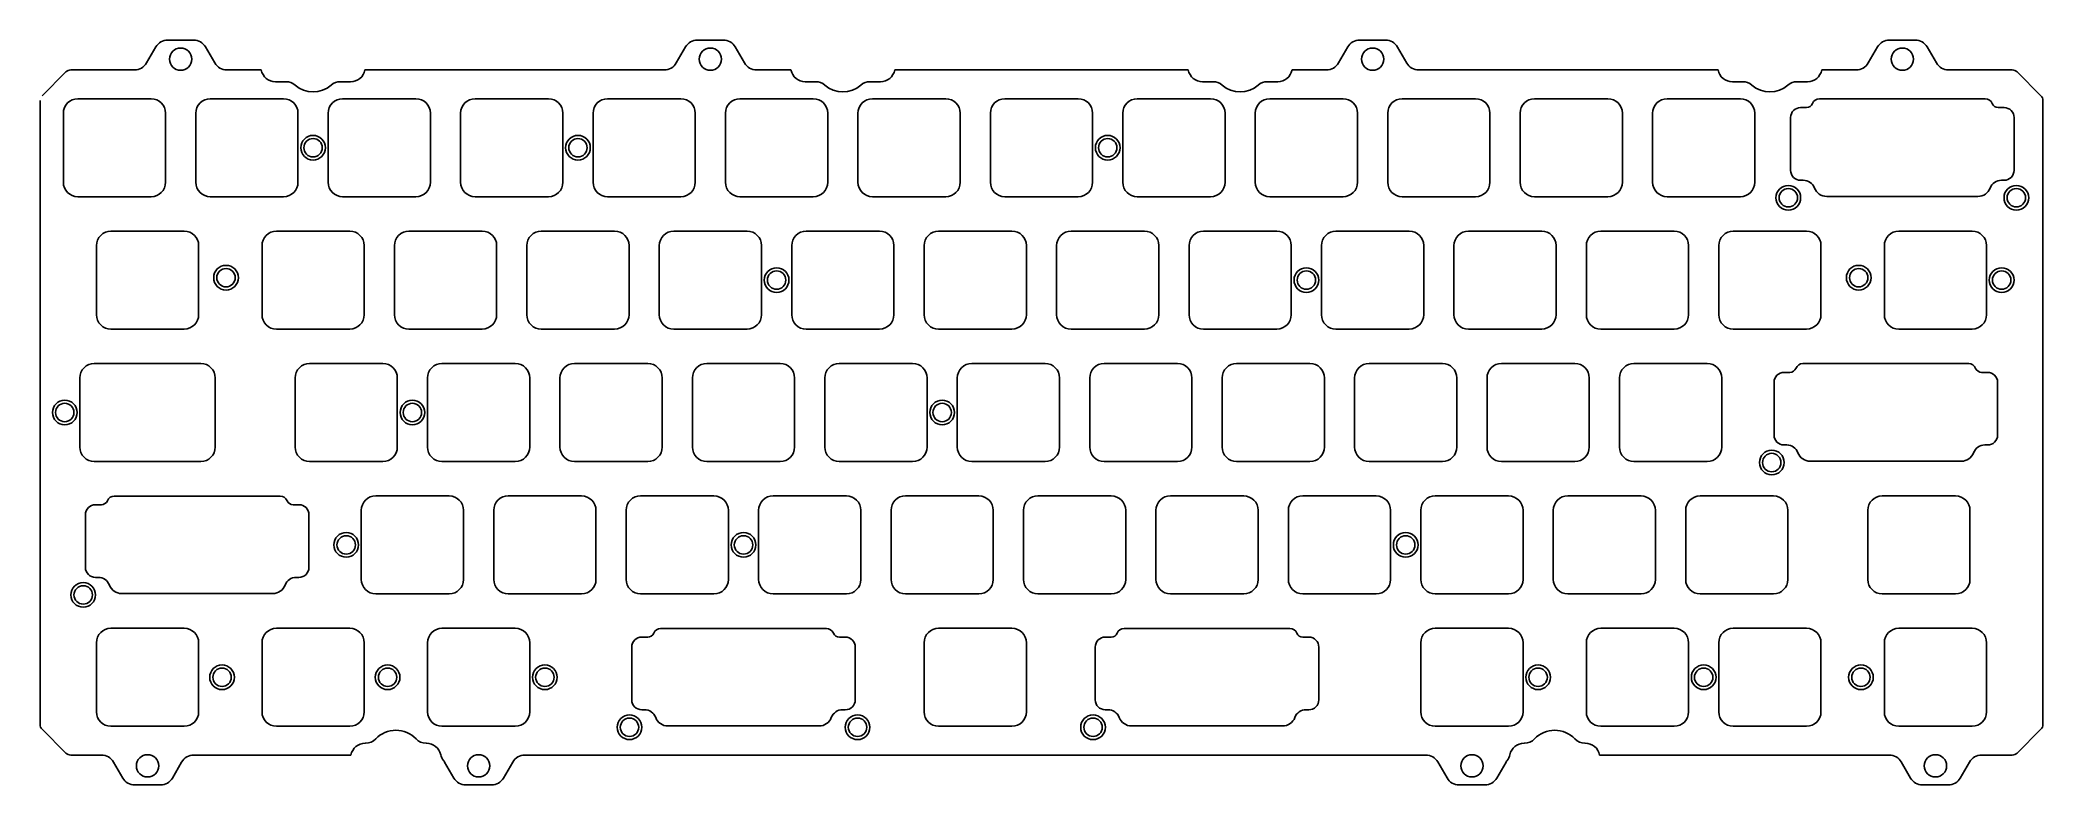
# Model space of a CAD drawing. Header units: millimetres. Extents: x -11 to 277, y -92 to 16.
import ezdxf

# ---------------------------------------------------------------- set-up
doc = ezdxf.new("R2010")
doc.units = ezdxf.units.MM
doc.layers.add('BLACK', color=7, linetype='CONTINUOUS')

msp = doc.modelspace()

# ---------------------------------------------------------------- linework, layer by layer
at = {"layer": 'BLACK', "linetype": 'Continuous'}
for p, q in [((4.619745, 12.200004), (5.947648, 14.5)), ((7.6797, 15.5), (11.3703, 15.5)), ((13.102349, 14.499999), (14.43249, 12.196129)), ((80.819745, 12.200004), (82.147648, 14.5)), ((83.8797, 15.5), (87.5703, 15.5)), ((89.302349, 14.499999), (90.63249, 12.196129)), ((176.069739, 12.200008), (177.397641, 14.500004)), ((179.129699, 15.500013), (182.820299, 15.500014)), ((184.55567, 14.494258), (185.88342, 12.194528)), ((252.269747, 12.200045), (253.597632, 14.50001)), ((255.329699, 15.500035), (259.020299, 15.500036)), ((255.329699, 15.500019), (255.329699, 15.500035)), ((260.752346, 14.500036), (262.080274, 12.2)), ((-10.407109, 7.492891), (-6.992892, 10.907108)), ((-6.28579, 11.2), (2.887692, 11.2)), ((16.1623, 11.2), (21.113448, 11.2)), ((23.175, 9.5), (24.6704, 9.5)), ((32.4797, 9.499993), (32.4797, 9.5)), ((32.4797, 9.5), (33.975, 9.5)), ((36.036551, 11.2), (79.087692, 11.2)), ((92.3623, 11.2), (97.313448, 11.2)), ((99.375, 9.5), (100.8704, 9.5)), ((108.6797, 9.499993), (108.6797, 9.5)), ((108.6797, 9.5), (110.175, 9.5)), ((112.236551, 11.2), (154.463448, 11.2)), ((156.525, 9.5), (158.0204, 9.5)), ((165.8297, 9.499993), (165.8297, 9.5)), ((165.8297, 9.5), (167.325, 9.5)), ((169.386551, 11.2), (174.337683, 11.2)), ((187.6123, 11.2), (230.663448, 11.2)), ((232.725, 9.5), (234.2204, 9.5)), ((242.0297, 9.499993), (242.0297, 9.5)), ((242.0297, 9.5), (243.525, 9.5)), ((245.586551, 11.2), (250.543924, 11.2)), ((263.8123, 11.2), (272.9858, 11.2)), ((273.692893, 10.907107), (277.10705, 7.49295)), ((-10.7, -82.98579), (-10.7, 6.78579)), ((5.275, 7.05), (-5.275001, 7.05)), ((24.325, 7.05), (13.774999, 7.05)), ((43.375, 7.05), (32.824999, 7.05)), ((62.425, 7.05), (51.874999, 7.05)), ((81.475, 7.05), (70.924999, 7.05)), ((100.525, 7.05), (89.974999, 7.05)), ((119.575, 7.05), (109.024999, 7.05)), ((138.625, 7.05), (128.074999, 7.05)), ((157.675, 7.05), (147.124999, 7.05)), ((176.725, 7.05), (166.174999, 7.05)), ((195.775, 7.05), (185.224999, 7.05)), ((214.825, 7.05), (204.274999, 7.05)), ((233.875, 7.05), (223.324999, 7.05)), ((242.536512, 5.77544), (243.390075, 5.77544)), ((243.390075, 5.775452), (243.390075, 5.77544)), ((245.247375, 7.027589), (245.247375, 7.0276)), ((245.247375, 7.0276), (269.102575, 7.0276)), ((270.959775, 5.77544), (271.825375, 5.77544)), ((277.4, 6.785786), (277.4, -82.9858)), ((-7.35, 4.975), (-7.35, -4.975001)), ((7.35, 4.975), (7.35, -4.975)), ((11.7, 4.975), (11.7, -4.975001)), ((26.4, 4.975), (26.4, -4.975)), ((30.75, 4.975), (30.75, -4.975001)), ((45.45, 4.975), (45.45, -4.975)), ((49.8, 4.975), (49.8, -4.975001)), ((64.5, 4.975), (64.5, -4.975)), ((68.85, 4.975), (68.85, -4.975001)), ((83.55, 4.975), (83.55, -4.975)), ((87.9, 4.975), (87.9, -4.975001)), ((102.6, 4.975), (102.6, -4.975)), ((106.95, 4.975), (106.95, -4.975001)), ((121.65, 4.975), (121.65, -4.975)), ((126, 4.975), (126, -4.975001)), ((140.7, 4.975), (140.7, -4.975)), ((145.05, 4.975), (145.05, -4.975001)), ((159.75, 4.975), (159.75, -4.975)), ((164.1, 4.975), (164.1, -4.975001)), ((178.8, 4.975), (178.8, -4.975)), ((183.15, 4.975), (183.15, -4.975001)), ((197.85, 4.975), (197.85, -4.975)), ((202.2, 4.975), (202.2, -4.975001)), ((216.9, 4.975), (216.9, -4.975)), ((221.25, 4.975), (221.25, -4.975001)), ((235.95, 4.975), (235.95, -4.975)), ((241.099485, -3.25044), (241.099485, 4.3503)), ((273.250365, 4.35044), (273.250365, -3.2504)), ((242.928575, -4.67544), (242.524475, -4.67544)), ((271.813458, -4.67544), (271.421325, -4.67544)), ((5.275, -7.05), (-5.275, -7.05)), ((24.325, -7.05), (13.775, -7.05)), ((43.375, -7.05), (32.825, -7.05)), ((62.425, -7.05), (51.875, -7.05)), ((81.475, -7.05), (70.925, -7.05)), ((100.525, -7.05), (89.975, -7.05)), ((119.575, -7.05), (109.025, -7.05)), ((138.625, -7.05), (128.075, -7.05)), ((157.675, -7.05), (147.125, -7.05)), ((176.725, -7.05), (166.175, -7.05)), ((195.775, -7.05), (185.225, -7.05)), ((214.825, -7.05), (204.275, -7.05)), ((233.875, -7.05), (223.325, -7.05)), ((268.050425, -7.01191), (246.299575, -7.01191)), ((-2.587499, -14.075), (-2.587499, -24.025001)), ((10.037501, -12), (-0.5125, -12)), ((12.112501, -14.075), (12.112501, -24.025)), ((21.225, -14.075), (21.225, -24.025001)), ((33.85, -12), (23.299999, -12)), ((35.925, -14.075), (35.925, -24.025)), ((40.275, -14.075), (40.275, -24.025001)), ((52.9, -12), (42.349999, -12)), ((54.975, -14.075), (54.975, -24.025)), ((59.325, -14.075), (59.325, -24.025001)), ((71.95, -12), (61.399999, -12)), ((74.025, -14.075), (74.025, -24.025)), ((78.375, -14.075), (78.375, -24.025001)), ((91, -12), (80.449999, -12)), ((93.075, -14.075), (93.075, -24.025)), ((97.425, -14.075), (97.425, -24.025001)), ((110.05, -12), (99.499999, -12)), ((112.125, -14.075), (112.125, -24.025)), ((116.475, -14.075), (116.475, -24.025001)), ((129.1, -12), (118.549999, -12)), ((131.175, -14.075), (131.175, -24.025)), ((135.525, -14.075), (135.525, -24.025001)), ((148.15, -12), (137.599999, -12)), ((150.225, -14.075), (150.225, -24.025)), ((154.575, -14.075), (154.575, -24.025001)), ((167.2, -12), (156.649999, -12)), ((169.275, -14.075), (169.275, -24.025)), ((173.625, -14.075), (173.625, -24.025001)), ((186.25, -12), (175.699999, -12)), ((188.325, -14.075), (188.325, -24.025)), ((192.675, -14.075), (192.675, -24.025001)), ((205.3, -12), (194.749999, -12)), ((207.375, -14.075), (207.375, -24.025)), ((211.725, -14.075), (211.725, -24.025001)), ((224.35, -12), (213.799999, -12)), ((226.425, -14.075), (226.425, -24.025)), ((230.775, -14.075), (230.775, -24.025001)), ((243.4, -12), (232.849999, -12)), ((245.475, -14.075), (245.475, -24.025)), ((254.5875, -14.075), (254.5875, -24.025001)), ((267.2125, -12), (256.662499, -12)), ((269.2875, -14.075), (269.2875, -24.025)), ((10.037501, -26.1), (-0.512499, -26.1)), ((33.85, -26.1), (23.3, -26.1)), ((52.9, -26.1), (42.35, -26.1)), ((71.95, -26.1), (61.4, -26.1)), ((91, -26.1), (80.45, -26.1)), ((110.05, -26.1), (99.5, -26.1)), ((129.1, -26.1), (118.55, -26.1)), ((148.15, -26.1), (137.6, -26.1)), ((167.2, -26.1), (156.65, -26.1)), ((186.25, -26.1), (175.7, -26.1)), ((205.3, -26.1), (194.75, -26.1)), ((224.35, -26.1), (213.8, -26.1)), ((243.4, -26.1), (232.85, -26.1)), ((267.2125, -26.1), (256.6625, -26.1)), ((12.41875, -31.05), (-2.893751, -31.05)), ((38.6125, -31.05), (28.062499, -31.05)), ((57.6625, -31.05), (47.112499, -31.05)), ((76.7125, -31.05), (66.162499, -31.05)), ((95.7625, -31.05), (85.212499, -31.05)), ((114.8125, -31.05), (104.262499, -31.05)), ((133.8625, -31.05), (123.312499, -31.05)), ((152.9125, -31.05), (142.362499, -31.05)), ((171.9625, -31.05), (161.412499, -31.05)), ((191.0125, -31.05), (180.462499, -31.05)), ((210.0625, -31.05), (199.512499, -31.05)), ((229.1125, -31.05), (218.562499, -31.05)), ((242.866125, -31.072411), (242.866125, -31.0724)), ((242.866125, -31.0724), (266.721325, -31.0724)), ((-4.96875, -33.125), (-4.96875, -43.075001)), ((14.49375, -33.125), (14.49375, -43.075)), ((25.9875, -33.125), (25.9875, -43.075001)), ((40.6875, -33.125), (40.6875, -43.075)), ((45.0375, -33.125), (45.0375, -43.075001)), ((59.7375, -33.125), (59.7375, -43.075)), ((64.0875, -33.125), (64.0875, -43.075001)), ((78.7875, -33.125), (78.7875, -43.075)), ((83.1375, -33.125), (83.1375, -43.075001)), ((97.8375, -33.125), (97.8375, -43.075)), ((102.1875, -33.125), (102.1875, -43.075001)), ((116.8875, -33.125), (116.8875, -43.075)), ((121.2375, -33.125), (121.2375, -43.075001)), ((135.9375, -33.125), (135.9375, -43.075)), ((140.2875, -33.125), (140.2875, -43.075001)), ((154.9875, -33.125), (154.9875, -43.075)), ((159.3375, -33.125), (159.3375, -43.075001)), ((174.0375, -33.125), (174.0375, -43.075)), ((178.3875, -33.125), (178.3875, -43.075001)), ((193.0875, -33.125), (193.0875, -43.075)), ((197.4375, -33.125), (197.4375, -43.075001)), ((212.1375, -33.125), (212.1375, -43.075)), ((216.4875, -33.125), (216.4875, -43.075001)), ((231.1875, -33.125), (231.1875, -43.075)), ((238.718235, -41.35044), (238.718235, -33.7497)), ((240.155262, -32.32456), (241.008825, -32.32456)), ((241.008825, -32.324548), (241.008825, -32.32456)), ((268.578525, -32.32456), (269.444125, -32.32456)), ((270.869115, -33.74956), (270.869115, -41.3504)), ((240.547325, -42.77544), (240.143225, -42.77544)), ((269.432208, -42.77544), (269.040075, -42.77544)), ((12.41875, -45.15), (-2.89375, -45.15)), ((38.6125, -45.15), (28.0625, -45.15)), ((57.6625, -45.15), (47.1125, -45.15)), ((76.7125, -45.15), (66.1625, -45.15)), ((95.7625, -45.15), (85.2125, -45.15)), ((114.8125, -45.15), (104.2625, -45.15)), ((133.8625, -45.15), (123.3125, -45.15)), ((152.9125, -45.15), (142.3625, -45.15)), ((171.9625, -45.15), (161.4125, -45.15)), ((191.0125, -45.15), (180.4625, -45.15)), ((210.0625, -45.15), (199.5125, -45.15)), ((229.1125, -45.15), (218.5625, -45.15)), ((265.669175, -45.11191), (243.918325, -45.11191)), ((-2.732238, -51.37456), (-1.878675, -51.37456)), ((-1.878675, -51.374548), (-1.878675, -51.37456)), ((-0.021375, -50.122411), (-0.021375, -50.1224)), ((-0.021375, -50.1224), (23.833825, -50.1224)), ((25.691025, -51.37456), (26.556625, -51.37456)), ((48.1375, -50.1), (37.587499, -50.1)), ((67.1875, -50.1), (56.637499, -50.1)), ((86.2375, -50.1), (75.687499, -50.1)), ((105.2875, -50.1), (94.737499, -50.1)), ((124.3375, -50.1), (113.787499, -50.1)), ((143.3875, -50.1), (132.837499, -50.1)), ((162.4375, -50.1), (151.887499, -50.1)), ((181.4875, -50.1), (170.937499, -50.1)), ((200.5375, -50.1), (189.987499, -50.1)), ((219.5875, -50.1), (209.037499, -50.1)), ((238.6375, -50.1), (228.087499, -50.1)), ((264.83125, -50.1), (254.281249, -50.1)), ((-4.169265, -60.40044), (-4.169265, -52.7997)), ((27.981615, -52.79956), (27.981615, -60.4004)), ((35.5125, -52.175), (35.5125, -62.125001)), ((50.2125, -52.175), (50.2125, -62.125)), ((54.5625, -52.175), (54.5625, -62.125001)), ((69.2625, -52.175), (69.2625, -62.125)), ((73.6125, -52.175), (73.6125, -62.125001)), ((88.3125, -52.175), (88.3125, -62.125)), ((92.6625, -52.175), (92.6625, -62.125001)), ((107.3625, -52.175), (107.3625, -62.125)), ((111.7125, -52.175), (111.7125, -62.125001)), ((126.4125, -52.175), (126.4125, -62.125)), ((130.7625, -52.175), (130.7625, -62.125001)), ((145.4625, -52.175), (145.4625, -62.125)), ((149.8125, -52.175), (149.8125, -62.125001)), ((164.5125, -52.175), (164.5125, -62.125)), ((168.8625, -52.175), (168.8625, -62.125001)), ((183.5625, -52.175), (183.5625, -62.125)), ((187.9125, -52.175), (187.9125, -62.125001)), ((202.6125, -52.175), (202.6125, -62.125)), ((206.9625, -52.175), (206.9625, -62.125001)), ((221.6625, -52.175), (221.6625, -62.125)), ((226.0125, -52.175), (226.0125, -62.125001)), ((240.7125, -52.175), (240.7125, -62.125)), ((252.20625, -52.175), (252.20625, -62.125001)), ((266.90625, -52.175), (266.90625, -62.125)), ((-2.340175, -61.82544), (-2.744275, -61.82544)), ((26.544708, -61.82544), (26.152575, -61.82544)), ((22.781675, -64.16191), (1.030825, -64.16191)), ((48.1375, -64.2), (37.5875, -64.2)), ((67.1875, -64.2), (56.6375, -64.2)), ((86.2375, -64.2), (75.6875, -64.2)), ((105.2875, -64.2), (94.7375, -64.2)), ((124.3375, -64.2), (113.7875, -64.2)), ((143.3875, -64.2), (132.8375, -64.2)), ((162.4375, -64.2), (151.8875, -64.2)), ((181.4875, -64.2), (170.9375, -64.2)), ((200.5375, -64.2), (189.9875, -64.2)), ((219.5875, -64.2), (209.0375, -64.2)), ((238.6375, -64.2), (228.0875, -64.2)), ((264.83125, -64.2), (254.28125, -64.2)), ((-2.5875, -71.225), (-2.5875, -81.175001)), ((10.0375, -69.15), (-0.512501, -69.15)), ((12.1125, -71.225), (12.1125, -81.175)), ((21.225, -71.225), (21.225, -81.175001)), ((33.85, -69.15), (23.299999, -69.15)), ((35.925, -71.225), (35.925, -81.175)), ((45.0375, -71.225), (45.0375, -81.175001)), ((57.6625, -69.15), (47.112499, -69.15)), ((59.7375, -71.225), (59.7375, -81.175)), ((74.411985, -79.45044), (74.411985, -71.8497)), ((75.849012, -70.42456), (76.702575, -70.42456)), ((76.702575, -70.424548), (76.702575, -70.42456)), ((78.559875, -69.172411), (78.559875, -69.1724)), ((78.559875, -69.1724), (102.415075, -69.1724)), ((104.272275, -70.42456), (105.137875, -70.42456)), ((106.562865, -71.84956), (106.562865, -79.4504)), ((116.475, -71.225), (116.475, -81.175001)), ((129.1, -69.15), (118.549999, -69.15)), ((131.175, -71.225), (131.175, -81.175)), ((141.086985, -79.45044), (141.086985, -71.8497)), ((142.524012, -70.42456), (143.377575, -70.42456)), ((143.377575, -70.424548), (143.377575, -70.42456)), ((145.234875, -69.172411), (145.234875, -69.1724)), ((145.234875, -69.1724), (169.090075, -69.1724)), ((170.947275, -70.42456), (171.812875, -70.42456)), ((173.237865, -71.84956), (173.237865, -79.4504)), ((187.9125, -71.225), (187.9125, -81.175001)), ((200.5375, -69.15), (189.987499, -69.15)), ((202.6125, -71.225), (202.6125, -81.175)), ((211.725, -71.225), (211.725, -81.175001)), ((224.35, -69.15), (213.799999, -69.15)), ((226.425, -71.225), (226.425, -81.175)), ((230.775, -71.225), (230.775, -81.175001)), ((243.4, -69.15), (232.849999, -69.15)), ((245.475, -71.225), (245.475, -81.175)), ((254.5875, -71.225), (254.5875, -81.175001)), ((267.2125, -69.15), (256.662499, -69.15)), ((269.2875, -71.225), (269.2875, -81.175)), ((10.0375, -83.25), (-0.5125, -83.25)), ((33.85, -83.25), (23.3, -83.25)), ((57.6625, -83.25), (47.1125, -83.25)), ((76.241075, -80.87544), (75.836975, -80.87544)), ((101.362925, -83.21191), (79.612075, -83.21191)), ((105.125958, -80.87544), (104.733825, -80.87544)), ((129.1, -83.25), (118.55, -83.25)), ((142.916075, -80.87544), (142.511975, -80.87544)), ((168.037925, -83.21191), (146.287075, -83.21191)), ((171.800958, -80.87544), (171.408825, -80.87544)), ((200.5375, -83.25), (189.9875, -83.25)), ((224.35, -83.25), (213.8, -83.25)), ((243.4, -83.25), (232.85, -83.25)), ((267.2125, -83.25), (256.6625, -83.25)), ((-6.992891, -87.107109), (-10.407108, -83.692892)), ((36.130184, -85.7), (36.0812, -85.7)), ((44.8813, -85.7), (44.8323, -85.7)), ((202.81772, -85.7), (202.761132, -85.7)), ((211.5688, -85.7), (211.5199, -85.7)), ((277.107107, -83.692893), (273.69295, -87.10705)), ((-1.874807, -87.4), (-6.28579, -87.4)), ((1.18515, -90.7), (-0.142756, -88.4)), ((9.667754, -88.400003), (8.33985, -90.7)), ((34.019698, -87.4), (11.399807, -87.4)), ((48.81015, -90.7), (47.482246, -88.400003)), ((57.292754, -88.400003), (55.96485, -90.7)), ((188.6251, -87.4), (59.024807, -87.4)), ((191.682178, -90.694789), (190.352316, -88.391402)), ((200.167749, -88.400028), (198.839841, -90.700035)), ((255.3002, -87.4), (213.630352, -87.4)), ((258.360184, -90.699981), (257.028199, -88.392917)), ((266.842755, -88.400004), (265.514835, -90.700032)), ((272.985786, -87.4), (268.574809, -87.4)), ((1.185149, -90.7), (1.18515, -90.7)), ((6.6078, -91.7), (2.9172, -91.7)), ((48.810149, -90.7), (48.81015, -90.7)), ((54.2328, -91.7), (50.5422, -91.7)), ((197.107824, -91.699976), (193.417201, -91.699977)), ((263.782901, -91.699963), (260.092201, -91.699964))]:
    msp.add_line(p, q, dxfattribs=at)
at = {"layer": 'BLACK'}
for centre, radius in [((9.524999, 12.75), 1.6), ((85.724999, 12.75), 1.6), ((180.974996, 12.750014), 1.6), ((257.174996, 12.750035), 1.6), ((28.575, 0), 1.775), ((28.575, 0), 1.325), ((66.675, 0), 1.775), ((66.675, 0), 1.325), ((142.875, 0), 1.775), ((142.875, 0), 1.325), ((240.775, -7.2), 1.775), ((273.575, -7.2), 1.775), ((240.775, -7.2), 1.325), ((273.575, -7.2), 1.325), ((16.04875, -18.7), 1.775), ((95.25, -19.05), 1.775), ((171.45, -19.05), 1.775), ((250.9012, -18.7), 1.775), ((271.4625, -19.05), 1.775), ((16.04875, -18.7), 1.325), ((95.25, -19.05), 1.325), ((171.45, -19.05), 1.325), ((250.9012, -18.7), 1.325), ((271.4625, -19.05), 1.325), ((-7.14375, -38.1), 1.775), ((-7.14375, -38.1), 1.325), ((42.8625, -38.1), 1.775), ((42.8625, -38.1), 1.325), ((119.0625, -38.1), 1.775), ((119.0625, -38.1), 1.325), ((238.39375, -45.3), 1.775), ((238.39375, -45.3), 1.325), ((33.3375, -57.15), 1.775), ((33.3375, -57.15), 1.325), ((90.4875, -57.15), 1.775), ((90.4875, -57.15), 1.325), ((185.7375, -57.15), 1.775), ((185.7375, -57.15), 1.325), ((-4.49375, -64.35), 1.775), ((-4.49375, -64.35), 1.325), ((15.478125, -76.2), 1.775), ((15.478125, -76.2), 1.325), ((39.290625, -76.2), 1.775), ((39.290625, -76.2), 1.325), ((61.9125, -76.2), 1.775), ((61.9125, -76.2), 1.325), ((204.7875, -76.2), 1.775), ((204.7875, -76.2), 1.325), ((228.6, -76.2), 1.775), ((228.6, -76.2), 1.325), ((251.221875, -76.2), 1.775), ((251.221875, -76.2), 1.325), ((74.0875, -83.4), 1.775), ((74.0875, -83.4), 1.325), ((106.8875, -83.4), 1.775), ((106.8875, -83.4), 1.325), ((140.7625, -83.4), 1.775), ((140.7625, -83.4), 1.325), ((4.7625, -88.95), 1.6), ((52.3875, -88.95), 1.6), ((195.262524, -88.949977), 1.6), ((261.937524, -88.949963), 1.6)]:
    msp.add_circle(centre, radius, dxfattribs=at)
for centre, radius, start, end in [((7.6797, 13.5), 2.000001, 90, 150.00001708), ((11.3703, 13.50001), 1.99999, 29.99975298, 90), ((83.87965, 13.5), 1.999958, 89.99856761, 149.99930087), ((87.57035, 13.5), 2, 30.0007173, 90.00143239), ((179.12975, 13.5), 2.000052, 90.00146103, 150.00073429), ((182.82025, 13.5), 2.000014, 29.80928717, 89.99859626), ((255.32965, 13.5), 1.999977, 89.99859627, 149.99928196), ((259.02035, 13.5001), 1.999936, 29.9991972, 90.00146109), ((2.8877, 13.19999), 1.999988, 269.99977082, 330.00026415), ((16.16225, 13.2), 2, 210.12885504, 270.00143239), ((79.08765, 13.2), 2.000036, 270.00120321, 330.00073224), ((92.36225, 13.2), 2, 210.12885504, 270.00143239), ((174.33765, 13.2), 2.000029, 270.00094538, 330.00074553), ((187.61235, 13.2), 2, 210.1804579, 269.99856761), ((250.53765, 13.2001), 2.000068, 270.17972728, 329.99929714), ((263.81225, 13.1999), 1.9999, 209.99859048, 270.00143247), ((-6.28579, 10.20001), 0.99999, 90, 135.00016206), ((23.175, 11.6), 2.1, 190.98057965, 270), ((24.67045, 7.5002), 1.9998, 49.39826096, 90.00143254), ((28.575, 12.055634), 3.999999, 229.40009898, 310.59990102), ((32.47965, 7.4999), 2.000085, 89.99856767, 130.59832108), ((33.97505, 11.6), 2.099949, 269.99863581, 349.0191553), ((99.37495, 11.6), 2.1, 190.9808395, 270.00136419), ((100.87045, 7.5002), 1.9998, 49.39826096, 90.00143254), ((104.775, 12.055634), 3.999999, 229.40009898, 310.59990102), ((108.67965, 7.4999), 2.000085, 89.99856767, 130.59832108), ((110.17505, 11.6), 2.099949, 269.99863581, 349.0191553), ((156.52495, 11.6), 2.1, 190.9808395, 270.00136419), ((158.02045, 7.5002), 1.9998, 49.39826096, 90.00143254), ((161.925, 12.055634), 3.999999, 229.40009898, 310.59990102), ((165.82965, 7.4999), 2.000085, 89.99856767, 130.59832108), ((167.32505, 11.6), 2.099949, 269.99863581, 349.0191553), ((232.72495, 11.6), 2.1, 190.9808395, 270.00136419), ((234.22045, 7.5002), 1.9998, 49.39826096, 90.00143254), ((238.125, 12.055634), 3.999999, 229.40009898, 310.59990102), ((242.02965, 7.4999), 2.000085, 89.99856767, 130.59832108), ((243.52505, 11.6), 2.099949, 269.99863581, 349.0191553), ((272.98585, 10.2001), 0.9999, 44.99854132, 90.00286508), ((-5.275001, 4.975001), 2.074999, 90, 180.00002761), ((5.275, 4.975), 2.075, 0, 90), ((13.774999, 4.975001), 2.074999, 90, 180.00002761), ((24.325, 4.975), 2.075, 0, 90), ((32.824999, 4.975001), 2.074999, 90, 180.00002761), ((43.375, 4.975), 2.075, 0, 90), ((51.875, 4.975), 2.075, 90.00002761, 180), ((62.425, 4.975), 2.075, 0, 90), ((70.924999, 4.975001), 2.074999, 90, 180.00002761), ((81.475, 4.975), 2.075, 0, 90), ((89.975, 4.975), 2.075, 90.00002761, 180), ((100.525, 4.975), 2.075, 0, 90), ((109.024999, 4.975001), 2.074999, 90, 180.00002761), ((119.575, 4.975), 2.075, 0, 90), ((128.075, 4.975), 2.075, 90.00002761, 180), ((138.625, 4.975), 2.075, 0, 90), ((147.125, 4.975), 2.075, 90.00002761, 180), ((157.675, 4.975), 2.075, 0, 90), ((166.175, 4.975), 2.075, 90.00002761, 180), ((176.725, 4.975), 2.075, 0, 90), ((185.225, 4.975), 2.075, 90.00002761, 180), ((195.775, 4.975), 2.075, 0, 90), ((204.275, 4.975), 2.075, 90.00002761, 180), ((214.825, 4.975), 2.075, 0, 90), ((223.324999, 4.975001), 2.074999, 90, 180.00002761), ((233.875, 4.975), 2.075, 0, 90), ((242.524645, 4.350329), 1.42516, 89.52290502, 180.00116589), ((243.390076, 6.7039), 0.928448, 269.99993829, 337.97487728), ((245.247344, 5.952545), 1.075044, 89.99834782, 157.973763), ((269.1026, 5.9527), 1.0749, 22.0204571, 90.00133258), ((270.9598, 6.7039), 0.92846, 202.02452102, 269.99845724), ((271.8254, 4.3505), 1.42494, 359.99758749, 90.00100523), ((276.39995, 6.7858), 1.000026, 359.9991979, 45.00202566), ((-5.275001, -4.975001), 2.074999, 180, 270.00002761), ((5.275, -4.975), 2.075, 270, 0), ((13.774999, -4.975001), 2.074999, 180, 270.00002761), ((24.325, -4.975), 2.075, 270, 0), ((32.824999, -4.975001), 2.074999, 180, 270.00002761), ((43.375, -4.975), 2.075, 270, 0), ((51.875, -4.975), 2.075, 180.00002761, 270), ((62.425, -4.975), 2.075, 270, 0), ((70.924999, -4.975001), 2.074999, 180, 270.00002761), ((81.475, -4.975), 2.075, 270, 0), ((89.975, -4.975), 2.075, 180.00002761, 270), ((100.525, -4.975), 2.075, 270, 0), ((109.024999, -4.975001), 2.074999, 180, 270.00002761), ((119.575, -4.975), 2.075, 270, 0), ((128.075, -4.975), 2.075, 180.00002761, 270), ((138.625, -4.975), 2.075, 270, 0), ((147.125, -4.975), 2.075, 180.00002761, 270), ((157.675, -4.975), 2.075, 270, 0), ((166.175, -4.975), 2.075, 180.00002761, 270), ((176.725, -4.975), 2.075, 270, 0), ((185.225, -4.975), 2.075, 180.00002761, 270), ((195.775, -4.975), 2.075, 270, 0), ((204.275, -4.975), 2.075, 180.00002761, 270), ((214.825, -4.975), 2.075, 270, 0), ((223.324999, -4.975001), 2.074999, 180, 270.00002761), ((233.875, -4.975), 2.075, 270, 0), ((242.524439, -3.250486), 1.424954, 179.99815039, 270.00144752), ((242.928624, -6.400243), 1.724803, 20.54306333, 90.00162772), ((271.42132, -6.40036), 1.72492, 89.99983392, 159.45458763), ((271.82521, -3.25033), 1.425155, 269.52752788, 359.99718578), ((246.299534, -5.136811), 1.875099, 200.54912503, 270.0012528), ((268.05044, -5.13697), 1.87494, 269.99954162, 339.45391569), ((-0.5125, -14.074999), 2.074999, 90, 180.00002761), ((10.037501, -14.075), 2.075, 0, 90), ((23.299999, -14.074999), 2.074999, 90, 180.00002761), ((33.85, -14.075), 2.075, 0, 90), ((42.349999, -14.074999), 2.074999, 90, 180.00002761), ((52.9, -14.075), 2.075, 0, 90), ((61.399999, -14.074999), 2.074999, 90, 180.00002761), ((71.95, -14.075), 2.075, 0, 90), ((80.449999, -14.074999), 2.074999, 90, 180.00002761), ((91, -14.075), 2.075, 0, 90), ((99.499999, -14.074999), 2.074999, 90, 180.00002761), ((110.05, -14.075), 2.075, 0, 90), ((118.549999, -14.074999), 2.074999, 90, 180.00002761), ((129.1, -14.075), 2.075, 0, 90), ((137.599999, -14.074999), 2.074999, 90, 180.00002761), ((148.15, -14.075), 2.075, 0, 90), ((156.649999, -14.074999), 2.074999, 90, 180.00002761), ((167.2, -14.075), 2.075, 0, 90), ((175.699999, -14.074999), 2.074999, 90, 180.00002761), ((186.25, -14.075), 2.075, 0, 90), ((194.749999, -14.074999), 2.074999, 90, 180.00002761), ((205.3, -14.075), 2.075, 0, 90), ((213.799999, -14.074999), 2.074999, 90, 180.00002761), ((224.35, -14.075), 2.075, 0, 90), ((232.849999, -14.074999), 2.074999, 90, 180.00002761), ((243.4, -14.075), 2.075, 0, 90), ((256.662499, -14.074999), 2.074999, 90, 180.00002761), ((267.2125, -14.075), 2.075, 0, 90), ((-0.5125, -24.025001), 2.074999, 180, 270.00002761), ((10.037501, -24.025), 2.075, 270, 0), ((23.299999, -24.025001), 2.074999, 180, 270.00002761), ((33.85, -24.025), 2.075, 270, 0), ((42.349999, -24.025001), 2.074999, 180, 270.00002761), ((52.9, -24.025), 2.075, 270, 0), ((61.399999, -24.025001), 2.074999, 180, 270.00002761), ((71.95, -24.025), 2.075, 270, 0), ((80.449999, -24.025001), 2.074999, 180, 270.00002761), ((91, -24.025), 2.075, 270, 0), ((99.499999, -24.025001), 2.074999, 180, 270.00002761), ((110.05, -24.025), 2.075, 270, 0), ((118.549999, -24.025001), 2.074999, 180, 270.00002761), ((129.1, -24.025), 2.075, 270, 0), ((137.599999, -24.025001), 2.074999, 180, 270.00002761), ((148.15, -24.025), 2.075, 270, 0), ((156.649999, -24.025001), 2.074999, 180, 270.00002761), ((167.2, -24.025), 2.075, 270, 0), ((175.699999, -24.025001), 2.074999, 180, 270.00002761), ((186.25, -24.025), 2.075, 270, 0), ((194.749999, -24.025001), 2.074999, 180, 270.00002761), ((205.3, -24.025), 2.075, 270, 0), ((213.799999, -24.025001), 2.074999, 180, 270.00002761), ((224.35, -24.025), 2.075, 270, 0), ((232.849999, -24.025001), 2.074999, 180, 270.00002761), ((243.4, -24.025), 2.075, 270, 0), ((256.662499, -24.025001), 2.074999, 180, 270.00002761), ((267.2125, -24.025), 2.075, 270, 0), ((-2.893751, -33.124999), 2.074999, 90, 180.00002761), ((12.41875, -33.125), 2.075, 0, 90), ((28.062499, -33.124999), 2.074999, 90, 180.00002761), ((38.6125, -33.125), 2.075, 0, 90), ((47.112499, -33.124999), 2.074999, 90, 180.00002761), ((57.6625, -33.125), 2.075, 0, 90), ((66.162499, -33.124999), 2.074999, 90, 180.00002761), ((76.7125, -33.125), 2.075, 0, 90), ((85.212499, -33.124999), 2.074999, 90, 180.00002761), ((95.7625, -33.125), 2.075, 0, 90), ((104.262499, -33.124999), 2.074999, 90, 180.00002761), ((114.8125, -33.125), 2.075, 0, 90), ((123.312499, -33.124999), 2.074999, 90, 180.00002761), ((133.8625, -33.125), 2.075, 0, 90), ((142.362499, -33.124999), 2.074999, 90, 180.00002761), ((152.9125, -33.125), 2.075, 0, 90), ((161.412499, -33.124999), 2.074999, 90, 180.00002761), ((171.9625, -33.125), 2.075, 0, 90), ((180.462499, -33.124999), 2.074999, 90, 180.00002761), ((191.0125, -33.125), 2.075, 0, 90), ((199.512499, -33.124999), 2.074999, 90, 180.00002761), ((210.0625, -33.125), 2.075, 0, 90), ((218.562499, -33.124999), 2.074999, 90, 180.00002761), ((229.1125, -33.125), 2.075, 0, 90), ((242.866094, -32.147455), 1.075044, 89.99834782, 157.973763), ((266.72135, -32.1473), 1.0749, 22.0204571, 90.00133258), ((240.143395, -33.749671), 1.42516, 89.52290502, 180.00116589), ((241.008826, -31.3961), 0.928448, 269.99993829, 337.97487728), ((268.57855, -31.3961), 0.92846, 202.02452102, 269.99845724), ((269.44415, -33.7495), 1.42494, 359.99758749, 90.00100523), ((-2.893751, -43.075001), 2.074999, 180, 270.00002761), ((12.41875, -43.075), 2.075, 270, 0), ((28.062499, -43.075001), 2.074999, 180, 270.00002761), ((38.6125, -43.075), 2.075, 270, 0), ((47.112499, -43.075001), 2.074999, 180, 270.00002761), ((57.6625, -43.075), 2.075, 270, 0), ((66.162499, -43.075001), 2.074999, 180, 270.00002761), ((76.7125, -43.075), 2.075, 270, 0), ((85.212499, -43.075001), 2.074999, 180, 270.00002761), ((95.7625, -43.075), 2.075, 270, 0), ((104.262499, -43.075001), 2.074999, 180, 270.00002761), ((114.8125, -43.075), 2.075, 270, 0), ((123.312499, -43.075001), 2.074999, 180, 270.00002761), ((133.8625, -43.075), 2.075, 270, 0), ((142.362499, -43.075001), 2.074999, 180, 270.00002761), ((152.9125, -43.075), 2.075, 270, 0), ((161.412499, -43.075001), 2.074999, 180, 270.00002761), ((171.9625, -43.075), 2.075, 270, 0), ((180.462499, -43.075001), 2.074999, 180, 270.00002761), ((191.0125, -43.075), 2.075, 270, 0), ((199.512499, -43.075001), 2.074999, 180, 270.00002761), ((210.0625, -43.075), 2.075, 270, 0), ((218.562499, -43.075001), 2.074999, 180, 270.00002761), ((229.1125, -43.075), 2.075, 270, 0), ((240.143189, -41.350486), 1.424954, 179.99815039, 270.00144752), ((240.547374, -44.500243), 1.724803, 20.54306333, 90.00162772), ((269.04007, -44.50036), 1.72492, 89.99983392, 159.45458763), ((269.44396, -41.35033), 1.425155, 269.52752788, 359.99718578), ((243.918284, -43.236811), 1.875099, 200.54912503, 270.0012528), ((265.66919, -43.23697), 1.87494, 269.99954162, 339.45391569), ((-2.744183, -52.799592), 1.425082, 89.51974267, 180.00434217), ((-1.878626, -50.446171), 0.928376, 269.99697591, 337.97782841), ((-0.021476, -51.197351), 1.07494, 89.99461656, 157.97750247), ((23.83379, -51.19739), 1.07499, 22.02370504, 89.99813454), ((25.69105, -50.4461), 0.92846, 202.02452102, 269.99845724), ((26.55665, -52.7995), 1.42494, 359.99758749, 90.00100523), ((37.587499, -52.174999), 2.074999, 90, 180.00002761), ((48.1375, -52.175), 2.075, 0, 90), ((56.637499, -52.174999), 2.074999, 90, 180.00002761), ((67.1875, -52.175), 2.075, 0, 90), ((75.687499, -52.174999), 2.074999, 90, 180.00002761), ((86.2375, -52.175), 2.075, 0, 90), ((94.737499, -52.174999), 2.074999, 90, 180.00002761), ((105.2875, -52.175), 2.075, 0, 90), ((113.787499, -52.174999), 2.074999, 90, 180.00002761), ((124.3375, -52.175), 2.075, 0, 90), ((132.837499, -52.174999), 2.074999, 90, 180.00002761), ((143.3875, -52.175), 2.075, 0, 90), ((151.887499, -52.174999), 2.074999, 90, 180.00002761), ((162.4375, -52.175), 2.075, 0, 90), ((170.937499, -52.174999), 2.074999, 90, 180.00002761), ((181.4875, -52.175), 2.075, 0, 90), ((189.987499, -52.174999), 2.074999, 90, 180.00002761), ((200.5375, -52.175), 2.075, 0, 90), ((209.037499, -52.174999), 2.074999, 90, 180.00002761), ((219.5875, -52.175), 2.075, 0, 90), ((228.087504, -52.175004), 2.075004, 90.00013806, 179.99988955), ((238.6375, -52.175), 2.075, 0, 90), ((254.281254, -52.175004), 2.075004, 90.00013806, 179.99988955), ((264.83125, -52.175), 2.075, 0, 90), ((-2.744264, -60.400439), 1.425001, 180.00004021, 269.99955772), ((26.55649, -60.40036), 1.425125, 269.52631186, 359.99839184), ((-2.340199, -63.550348), 1.724908, 20.54547839, 89.9992028), ((1.030712, -62.286915), 1.874995, 200.54692151, 270.00345303), ((22.78159, -62.28683), 1.875082, 270.0025973, 339.45098232), ((26.15258, -63.55038), 1.724936, 90.00016608, 159.45408213), ((37.587499, -62.125001), 2.074999, 180, 270.00002761), ((48.1375, -62.125), 2.075, 270, 0), ((56.637499, -62.125001), 2.074999, 180, 270.00002761), ((67.1875, -62.125), 2.075, 270, 0), ((75.687499, -62.125001), 2.074999, 180, 270.00002761), ((86.2375, -62.125), 2.075, 270, 0), ((94.737499, -62.125001), 2.074999, 180, 270.00002761), ((105.2875, -62.125), 2.075, 270, 0), ((113.787499, -62.125001), 2.074999, 180, 270.00002761), ((124.3375, -62.125), 2.075, 270, 0), ((132.837499, -62.125001), 2.074999, 180, 270.00002761), ((143.3875, -62.125), 2.075, 270, 0), ((151.887499, -62.125001), 2.074999, 180, 270.00002761), ((162.4375, -62.125), 2.075, 270, 0), ((170.937499, -62.125001), 2.074999, 180, 270.00002761), ((181.4875, -62.125), 2.075, 270, 0), ((189.987499, -62.125001), 2.074999, 180, 270.00002761), ((200.5375, -62.125), 2.075, 270, 0), ((209.037499, -62.125001), 2.074999, 180, 270.00002761), ((219.5875, -62.125), 2.075, 270, 0), ((228.087502, -62.124998), 2.075002, 180.00008284, 269.99994478), ((238.6375, -62.125), 2.075, 270, 0), ((254.281252, -62.124998), 2.075002, 180.00008284, 269.99994478), ((264.83125, -62.125), 2.075, 270, 0), ((-0.512496, -71.225004), 2.075004, 90.00013806, 179.99988955), ((10.0375, -71.225), 2.075, 0, 90), ((23.300004, -71.225004), 2.075004, 90.00013806, 179.99988955), ((33.85, -71.225), 2.075, 0, 90), ((47.112504, -71.225004), 2.075004, 90.00013806, 179.99988955), ((57.6625, -71.225), 2.075, 0, 90), ((75.837067, -71.849592), 1.425082, 89.51974267, 180.00434217), ((76.702624, -69.496171), 0.928376, 269.99697591, 337.97782841), ((78.559774, -70.247351), 1.07494, 89.99461656, 157.97750247), ((102.41504, -70.24739), 1.07499, 22.02370504, 89.99813454), ((104.2723, -69.4961), 0.92846, 202.02452102, 269.99845724), ((105.1379, -71.8495), 1.42494, 359.99758749, 90.00100523), ((118.550004, -71.225004), 2.075004, 90.00013806, 179.99988955), ((129.1, -71.225), 2.075, 0, 90), ((142.512067, -71.849592), 1.425082, 89.51974267, 180.00434217), ((143.377624, -69.496171), 0.928376, 269.99697591, 337.97782841), ((145.234774, -70.247351), 1.07494, 89.99461656, 157.97750247), ((169.09004, -70.24739), 1.07499, 22.02370504, 89.99813454), ((170.9473, -69.4961), 0.92846, 202.02452102, 269.99845724), ((171.8129, -71.8495), 1.42494, 359.99758749, 90.00100523), ((189.987504, -71.225004), 2.075004, 90.00013806, 179.99988955), ((200.5375, -71.225), 2.075, 0, 90), ((213.800004, -71.225004), 2.075004, 90.00013806, 179.99988955), ((224.35, -71.225), 2.075, 0, 90), ((232.850004, -71.225004), 2.075004, 90.00013806, 179.99988955), ((243.4, -71.225), 2.075, 0, 90), ((256.662504, -71.225004), 2.075004, 90.00013806, 179.99988955), ((267.2125, -71.225), 2.075, 0, 90), ((75.836986, -79.450439), 1.425001, 180.00004021, 269.99955772), ((105.13774, -79.45036), 1.425125, 269.52631186, 359.99839184), ((142.511986, -79.450439), 1.425001, 180.00004021, 269.99955772), ((171.81274, -79.45036), 1.425125, 269.52631186, 359.99839184), ((-9.700006, -82.985789), 0.999994, 180.0000573, 225.00004051), ((-0.512498, -81.174998), 2.075002, 180.00008284, 269.99994478), ((10.0375, -81.175), 2.075, 270, 0), ((23.300002, -81.174998), 2.075002, 180.00008284, 269.99994478), ((33.85, -81.175), 2.075, 270, 0), ((47.112502, -81.174998), 2.075002, 180.00008284, 269.99994478), ((57.6625, -81.175), 2.075, 270, 0), ((76.241051, -82.600348), 1.724908, 20.54547839, 89.9992028), ((79.611962, -81.336915), 1.874995, 200.54692151, 270.00345303), ((101.36284, -81.33683), 1.875082, 270.0025973, 339.45098232), ((104.73383, -82.60038), 1.724936, 90.00016608, 159.45408213), ((118.550002, -81.174998), 2.075002, 180.00008284, 269.99994478), ((129.1, -81.175), 2.075, 270, 0), ((142.916051, -82.600348), 1.724908, 20.54547839, 89.9992028), ((146.286962, -81.336915), 1.874995, 200.54692151, 270.00345303), ((168.03784, -81.33683), 1.875082, 270.0025973, 339.45098232), ((171.40883, -82.60038), 1.724936, 90.00016608, 159.45408213), ((189.987502, -81.174998), 2.075002, 180.00008284, 269.99994478), ((200.5375, -81.175), 2.075, 270, 0), ((213.800002, -81.174998), 2.075002, 180.00008284, 269.99994478), ((224.35, -81.175), 2.075, 270, 0), ((232.850002, -81.174998), 2.075002, 180.00008284, 269.99994478), ((243.4, -81.175), 2.075, 270, 0), ((256.662502, -81.174998), 2.075002, 180.00008284, 269.99994478), ((267.2125, -81.175), 2.075, 270, 0), ((276.40005, -82.9858), 0.99995, 314.99854142, 0), ((36.0812, -87.79994), 2.099939, 90, 169.02076759), ((36.13015, -83.6999), 2.000094, 270.00097398, 316.48220797), ((40.48125, -87.831371), 4, 43.51636504, 136.48363496), ((44.83225, -83.7001), 1.9999, 223.51560967, 270.00143247), ((44.88135, -87.7999), 2.0999, 12.46471971, 90.00136425), ((202.76875, -87.8), 2.099965, 90.20784635, 167.53232425), ((202.81775, -83.7001), 1.999909, 269.99914052, 316.48510048), ((207.168786, -87.831371), 4, 43.51636504, 136.48363496), ((211.51995, -83.6998), 2.0002, 223.51860689, 269.99856775), ((211.56885, -87.8), 2.1, 10.9808395, 90.00136419), ((-6.28579, -86.40001), 0.99999, 224.99991897, 270), ((-1.87481, -89.4), 2, 29.99995427, 89.99991406), ((11.39985, -89.4), 2.000038, 90.00123186, 150.00072175), ((48.88455, -86.9149), 1.999989, 192.46745335, 218.409841), ((45.75015, -89.4), 2.000034, 29.99927825, 38.40823597), ((59.02485, -89.4), 2.000038, 90.00123186, 150.00072175), ((188.62515, -89.4002), 2.0002, 30.2882196, 90.00143225), ((201.90005, -89.4002), 2.000303, 141.58981951, 149.99931656), ((198.76565, -86.9149), 1.999816, 321.58761377, 347.5322346), ((255.30015, -89.4002), 2.0002, 30.23798915, 89.99856775), ((268.57485, -89.4), 2.000036, 90.00117456, 150.00073224), ((272.98575, -86.3999), 1.000096, 270.00206244, 315.00202552), ((2.9172, -89.7), 2, 209.99999724, 270), ((6.6078, -89.7), 1.999999, 270, 329.99998843), ((50.54225, -89.7), 2, 209.99928106, 269.99856761), ((54.23275, -89.7), 2.000043, 270.00143239, 330.00070461), ((193.41725, -89.7), 1.999977, 209.8274422, 269.99859624), ((197.10785, -89.7001), 1.999916, 269.99925511, 330.00075599), ((260.09215, -89.7), 1.999964, 210.00074342, 270.00146107), ((263.78295, -89.7001), 1.999822, 269.99859616, 329.99931199)]:
    msp.add_arc(centre, radius, start, end, dxfattribs=at)

doc.saveas('drawing.dxf')
